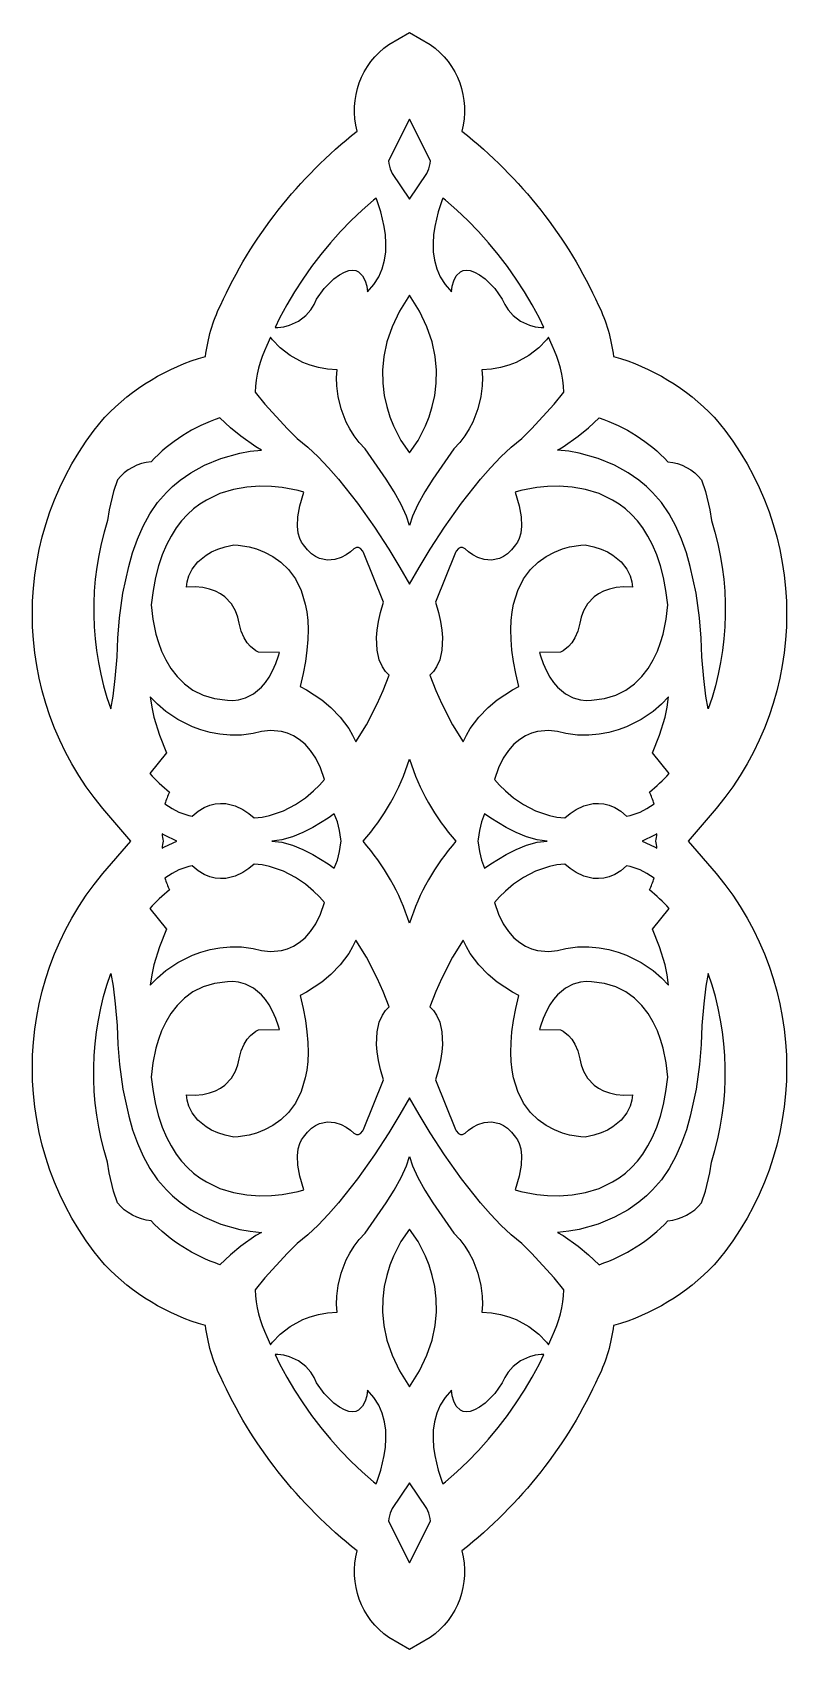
# Model space of a CAD drawing. Extents: x -196 to 196, y -421 to 421.
import ezdxf

# ---------------------------------------------------------------- set-up
doc = ezdxf.new("R2010")
doc.units = 0
doc.header["$MEASUREMENT"] = 0
doc.layers.add('LAYER_1', color=18, linetype='CONTINUOUS')
doc.layers.add('LAYER_2', color=150, linetype='CONTINUOUS')

msp = doc.modelspace()

# ---------------------------------------------------------------- linework, layer by layer
at = {"layer": 'LAYER_1'}
for points in [[(9.05, 347.49), (10.05, 350), (10.77, 352.7), (10.96, 354.13), (0, 375.74), (-10.97, 354.13), (-10.77, 352.7), (-10.06, 350), (-9.06, 347.49), (0, 334.17)], [(-68.53, 267.34), (-65.36, 267.73), (-62.5, 268.46), (-57.7, 270.68), (-54.02, 273.53), (-51.36, 276.56), (-49.59, 279.29), (-48.31, 282.04), (-44.43, 287.57), (-39.4, 292.6), (-36.45, 294.73), (-33.85, 296.16), (-31.58, 296.96), (-29.62, 297.21), (-27.94, 296.99), (-26.52, 296.37), (-24.37, 294.27), (-23.01, 291.55), (-22.25, 288.83), (-21.86, 285.89), (-18.51, 289.64), (-15.98, 293.68), (-14.17, 297.94), (-13.01, 302.34), (-12.4, 306.8), (-12.28, 311.26), (-12.56, 315.65), (-13.16, 319.88), (-14.98, 327.6), (-17.08, 333.84), (-17.42, 334.61), (-18.71, 333.56), (-24.62, 328.38), (-30.34, 322.95), (-35.85, 317.28), (-41.15, 311.4), (-46.21, 305.3), (-51.02, 299.01), (-55.58, 292.53), (-59.86, 285.89), (-63.88, 279.11), (-67.61, 272.19), (-69.98, 267.34)], [(67.6, 272.19), (63.87, 279.11), (59.86, 285.89), (55.57, 292.53), (51.01, 299.01), (46.2, 305.3), (41.14, 311.4), (35.85, 317.28), (30.33, 322.95), (24.61, 328.38), (18.7, 333.56), (17.41, 334.61), (17.08, 333.84), (14.97, 327.6), (13.15, 319.88), (12.55, 315.65), (12.27, 311.26), (12.4, 306.8), (13, 302.34), (14.16, 297.94), (15.97, 293.68), (18.5, 289.64), (21.85, 285.89), (22.24, 288.83), (23, 291.55), (24.36, 294.27), (26.51, 296.37), (27.93, 296.99), (29.61, 297.21), (31.58, 296.96), (33.85, 296.16), (36.44, 294.73), (39.39, 292.6), (44.42, 287.57), (48.3, 282.04), (49.58, 279.29), (51.35, 276.56), (54.01, 273.53), (57.69, 270.68), (62.49, 268.46), (65.35, 267.73), (68.52, 267.34), (69.98, 267.34)], [(4.44, 208.55), (8.34, 216.13), (10.21, 220.87), (11.86, 226.17), (13.13, 232.01), (13.89, 238.34), (14.01, 245.11), (13.34, 252.29), (11.74, 259.83), (9.08, 267.69), (5.21, 275.84), (0, 284.22), (-5.22, 275.84), (-9.08, 267.69), (-11.75, 259.83), (-13.35, 252.29), (-14.02, 245.11), (-13.9, 238.34), (-13.14, 232.01), (-11.86, 226.17), (-10.22, 220.87), (-8.34, 216.13), (-4.45, 208.55), (0, 202.08)], [(-22.4, 60.43), (-16.86, 71.34), (-13.78, 78.37), (-10.64, 86.41), (-12.47, 88.18), (-14.13, 90.62), (-15.75, 94.29), (-16.9, 99.34), (-17.19, 105.93), (-16.88, 109.84), (-16.2, 114.2), (-15.1, 119.01), (-13.52, 124.3), (-23.87, 150.11), (-24.28, 150.92), (-25.52, 152.31), (-26.47, 152.74), (-27.63, 152.73), (-29.01, 152.08), (-30.63, 150.61), (-32.93, 149), (-35.52, 147.66), (-38.82, 146.59), (-42.63, 146.24), (-46.76, 147.08), (-48.88, 148.08), (-51.02, 149.56), (-53.13, 151.55), (-55.21, 154.13), (-56.22, 155.55), (-57.09, 157.44), (-57.87, 160.21), (-58.3, 163.94), (-58.12, 168.7), (-57.08, 174.57), (-54.92, 181.63), (-58.01, 182.46), (-66.2, 183.98), (-71.73, 184.51), (-77.94, 184.66), (-84.64, 184.21), (-91.63, 183), (-98.71, 180.83), (-105.7, 177.51), (-109.09, 175.36), (-112.38, 172.85), (-115.55, 169.96), (-118.57, 166.67), (-121.41, 162.95), (-124.06, 158.78), (-126.48, 154.13), (-128.65, 148.99), (-130.55, 143.32), (-132.16, 137.11), (-133.44, 130.33), (-134.38, 122.95), (-133.6, 115.47), (-131.98, 107.76), (-130.68, 103.4), (-128.98, 98.87), (-126.83, 94.32), (-124.18, 89.88), (-120.96, 85.69), (-117.14, 81.89), (-112.65, 78.61), (-107.44, 75.99), (-101.46, 74.16), (-94.66, 73.28), (-91.91, 73.16), (-88.92, 73.51), (-85.25, 74.56), (-81.18, 76.66), (-77.02, 80.12), (-75, 82.46), (-73.06, 85.27), (-71.24, 88.58), (-69.59, 92.45), (-68.2, 96.42), (-67.72, 98.15), (-78.64, 98.31), (-79.89, 98.93), (-82.79, 101.2), (-84.48, 103.17), (-86.1, 105.81), (-87.52, 109.19), (-88.56, 113.4), (-89.25, 116.59), (-90.5, 119.83), (-92.69, 123.48), (-96.09, 127.04), (-98.31, 128.64), (-100.93, 130.02), (-103.98, 131.13), (-107.49, 131.9), (-111.5, 132.27), (-116.02, 132.17), (-115.7, 134.99), (-114.84, 137.97), (-113.11, 141.52), (-110.21, 145.27), (-105.83, 148.86), (-102.99, 150.49), (-99.68, 151.94), (-95.84, 153.17), (-91.44, 154.13), (-89.16, 154.02), (-83.34, 153.08), (-79.55, 152.02), (-75.44, 150.42), (-71.18, 148.17), (-66.96, 145.17), (-62.97, 141.29), (-59.39, 136.42), (-56.4, 130.46), (-54.2, 123.3), (-53.45, 119.23), (-52.96, 114.82), (-52.77, 110.05), (-52.89, 104.91), (-53.34, 99.39), (-54.15, 93.47), (-55.34, 87.14), (-56.93, 80.38), (-53.61, 78.7), (-45.65, 73.5), (-40.87, 69.51), (-36.07, 64.53), (-31.62, 58.56), (-29.64, 55.18), (-27.89, 51.54)], [(29.63, 55.18), (31.61, 58.56), (36.06, 64.53), (40.86, 69.51), (45.64, 73.5), (53.6, 78.7), (56.93, 80.38), (55.33, 87.14), (54.14, 93.47), (53.33, 99.39), (52.88, 104.91), (52.76, 110.05), (52.96, 114.82), (53.44, 119.23), (54.19, 123.3), (56.39, 130.46), (59.38, 136.42), (62.96, 141.29), (66.95, 145.17), (71.17, 148.17), (75.43, 150.42), (79.55, 152.02), (83.33, 153.08), (89.16, 154.02), (91.43, 154.13), (95.83, 153.17), (99.67, 151.94), (102.99, 150.49), (105.82, 148.86), (110.2, 145.27), (113.1, 141.52), (114.83, 137.97), (115.69, 134.99), (116.01, 132.17), (111.49, 132.27), (107.48, 131.9), (103.98, 131.13), (100.93, 130.02), (98.3, 128.64), (96.08, 127.04), (92.69, 123.48), (90.49, 119.83), (89.25, 116.59), (88.55, 113.4), (87.51, 109.19), (86.09, 105.81), (84.47, 103.17), (82.79, 101.2), (79.88, 98.93), (78.63, 98.31), (67.71, 98.15), (68.19, 96.42), (69.58, 92.45), (71.23, 88.58), (73.05, 85.27), (74.99, 82.46), (77.01, 80.12), (81.17, 76.66), (85.24, 74.56), (88.91, 73.51), (91.9, 73.16), (94.65, 73.28), (101.45, 74.16), (107.43, 75.99), (112.64, 78.61), (117.13, 81.89), (120.95, 85.69), (124.17, 89.88), (126.82, 94.32), (128.97, 98.87), (130.67, 103.4), (131.97, 107.76), (133.59, 115.47), (134.37, 122.95), (133.44, 130.33), (132.15, 137.11), (130.55, 143.32), (128.64, 148.99), (126.47, 154.13), (124.05, 158.78), (121.4, 162.95), (118.56, 166.67), (115.54, 169.96), (112.37, 172.85), (109.08, 175.36), (105.69, 177.51), (98.71, 180.83), (91.62, 183), (84.63, 184.21), (77.93, 184.66), (71.72, 184.51), (66.19, 183.98), (58, 182.46), (54.91, 181.63), (57.07, 174.57), (58.11, 168.7), (58.29, 163.94), (57.86, 160.21), (57.08, 157.44), (56.21, 155.55), (55.2, 154.13), (53.12, 151.55), (51.01, 149.56), (48.87, 148.08), (46.75, 147.08), (42.62, 146.24), (38.81, 146.59), (35.51, 147.66), (32.92, 149), (30.62, 150.61), (29.01, 152.08), (27.62, 152.73), (26.46, 152.74), (25.51, 152.31), (24.27, 150.92), (23.86, 150.11), (13.51, 124.3), (15.09, 119.01), (16.19, 114.2), (16.87, 109.84), (17.18, 105.93), (16.9, 99.34), (15.74, 94.29), (14.12, 90.62), (12.46, 88.18), (10.63, 86.41), (13.77, 78.37), (16.85, 71.34), (22.39, 60.43), (27.89, 51.54)], [(-37.48, -10.05), (-36.41, -5.5), (-35.66, -0.92), (-35.59, 0), (-35.66, 0.92), (-36.41, 5.5), (-37.48, 10.05), (-39.11, 14.16), (-42.3, 11.95), (-50.34, 7.08), (-55.44, 4.48), (-60.88, 2.21), (-66.36, 0.61), (-71.6, 0), (-66.36, -0.61), (-60.88, -2.21), (-55.44, -4.48), (-50.34, -7.08), (-42.3, -11.95), (-39.11, -14.16)], [(42.3, -11.95), (50.33, -7.08), (55.43, -4.48), (60.87, -2.21), (66.35, -0.61), (71.59, 0), (66.35, 0.61), (60.87, 2.21), (55.43, 4.48), (50.33, 7.08), (42.3, 11.95), (39.1, 14.16), (37.47, 10.05), (36.4, 5.5), (35.65, 0.92), (35.58, 0), (35.65, -0.92), (36.4, -5.5), (37.47, -10.05), (39.1, -14.16)], [(-71.73, -184.51), (-66.2, -183.98), (-58.01, -182.46), (-54.92, -181.63), (-57.08, -174.57), (-58.12, -168.7), (-58.3, -163.94), (-57.87, -160.21), (-57.09, -157.44), (-56.22, -155.55), (-55.21, -154.13), (-53.13, -151.55), (-51.02, -149.56), (-48.88, -148.08), (-46.76, -147.08), (-42.63, -146.24), (-38.82, -146.59), (-35.52, -147.66), (-32.93, -149), (-30.63, -150.61), (-29.01, -152.08), (-27.63, -152.73), (-26.47, -152.74), (-25.52, -152.31), (-24.28, -150.92), (-23.87, -150.11), (-13.52, -124.3), (-15.1, -119.01), (-16.2, -114.2), (-16.88, -109.84), (-17.19, -105.93), (-16.9, -99.34), (-15.75, -94.29), (-14.13, -90.62), (-12.47, -88.18), (-10.64, -86.41), (-13.78, -78.37), (-16.86, -71.35), (-22.4, -60.43), (-27.89, -51.54), (-29.64, -55.18), (-31.62, -58.56), (-36.07, -64.54), (-40.87, -69.51), (-45.65, -73.5), (-53.61, -78.7), (-56.93, -80.38), (-55.34, -87.14), (-54.15, -93.47), (-53.34, -99.39), (-52.89, -104.91), (-52.77, -110.05), (-52.96, -114.82), (-53.45, -119.23), (-54.2, -123.3), (-56.4, -130.46), (-59.39, -136.42), (-62.97, -141.29), (-66.96, -145.17), (-71.18, -148.17), (-75.44, -150.42), (-79.55, -152.02), (-83.34, -153.08), (-89.16, -154.02), (-91.44, -154.13), (-95.84, -153.17), (-99.68, -151.94), (-102.99, -150.49), (-105.83, -148.86), (-110.21, -145.27), (-113.11, -141.52), (-114.84, -137.97), (-115.7, -134.99), (-116.02, -132.17), (-111.5, -132.27), (-107.49, -131.9), (-103.98, -131.13), (-100.93, -130.02), (-98.31, -128.64), (-96.09, -127.04), (-92.69, -123.48), (-90.5, -119.83), (-89.25, -116.59), (-88.56, -113.4), (-87.52, -109.19), (-86.1, -105.81), (-84.48, -103.17), (-82.79, -101.2), (-79.89, -98.93), (-78.64, -98.31), (-67.72, -98.15), (-68.2, -96.42), (-69.59, -92.45), (-71.24, -88.58), (-73.06, -85.27), (-75, -82.46), (-77.02, -80.12), (-81.18, -76.66), (-85.25, -74.56), (-88.92, -73.51), (-91.91, -73.16), (-94.66, -73.28), (-101.46, -74.17), (-107.44, -75.99), (-112.65, -78.61), (-117.14, -81.89), (-120.96, -85.69), (-124.18, -89.88), (-126.83, -94.32), (-128.98, -98.87), (-130.68, -103.4), (-131.98, -107.77), (-133.6, -115.47), (-134.38, -122.95), (-133.44, -130.33), (-132.16, -137.11), (-130.55, -143.32), (-128.65, -148.99), (-126.48, -154.13), (-124.06, -158.78), (-121.41, -162.95), (-118.57, -166.67), (-115.55, -169.96), (-112.38, -172.85), (-109.09, -175.36), (-105.7, -177.51), (-98.71, -180.83), (-91.63, -183), (-84.64, -184.21), (-77.94, -184.66)], [(84.63, -184.21), (91.62, -183), (98.71, -180.83), (105.69, -177.51), (109.08, -175.36), (112.37, -172.85), (115.54, -169.96), (118.56, -166.67), (121.4, -162.95), (124.05, -158.78), (126.47, -154.13), (128.64, -148.99), (130.55, -143.32), (132.15, -137.11), (133.44, -130.33), (134.37, -122.95), (133.59, -115.47), (131.97, -107.77), (130.67, -103.4), (128.97, -98.87), (126.82, -94.32), (124.17, -89.88), (120.95, -85.69), (117.13, -81.89), (112.64, -78.61), (107.43, -75.99), (101.45, -74.17), (94.65, -73.28), (91.9, -73.16), (88.91, -73.51), (85.24, -74.56), (81.17, -76.66), (77.01, -80.12), (74.99, -82.46), (73.05, -85.27), (71.23, -88.58), (69.58, -92.45), (68.19, -96.42), (67.71, -98.15), (78.63, -98.31), (79.88, -98.93), (82.79, -101.2), (84.47, -103.17), (86.09, -105.81), (87.51, -109.19), (88.55, -113.4), (89.25, -116.59), (90.49, -119.83), (92.69, -123.48), (96.08, -127.04), (98.3, -128.64), (100.93, -130.02), (103.98, -131.13), (107.48, -131.9), (111.49, -132.27), (116.01, -132.17), (115.69, -134.99), (114.83, -137.97), (113.1, -141.52), (110.2, -145.27), (105.82, -148.86), (102.99, -150.49), (99.67, -151.94), (95.83, -153.17), (91.43, -154.13), (89.16, -154.02), (83.33, -153.08), (79.55, -152.02), (75.43, -150.42), (71.17, -148.17), (66.95, -145.17), (62.96, -141.29), (59.38, -136.42), (56.39, -130.46), (54.19, -123.3), (53.44, -119.23), (52.96, -114.82), (52.76, -110.05), (52.88, -104.91), (53.33, -99.39), (54.14, -93.47), (55.33, -87.14), (56.93, -80.38), (53.6, -78.7), (45.64, -73.5), (40.86, -69.51), (36.06, -64.54), (31.61, -58.56), (29.63, -55.18), (27.89, -51.54), (22.39, -60.43), (16.85, -71.35), (13.77, -78.37), (10.63, -86.41), (12.46, -88.18), (14.12, -90.62), (15.74, -94.29), (16.9, -99.34), (17.18, -105.93), (16.87, -109.84), (16.19, -114.2), (15.09, -119.01), (13.51, -124.3), (23.86, -150.11), (24.27, -150.92), (25.51, -152.31), (26.46, -152.74), (27.62, -152.73), (29.01, -152.08), (30.62, -150.61), (32.92, -149), (35.51, -147.66), (38.81, -146.59), (42.62, -146.24), (46.75, -147.08), (48.87, -148.08), (51.01, -149.56), (53.12, -151.55), (55.2, -154.13), (56.21, -155.55), (57.08, -157.44), (57.86, -160.21), (58.29, -163.94), (58.11, -168.7), (57.07, -174.57), (54.91, -181.63), (58, -182.46), (66.19, -183.98), (71.72, -184.51), (77.93, -184.66)], [(5.21, -275.84), (9.08, -267.69), (11.74, -259.83), (13.34, -252.29), (14.01, -245.11), (13.89, -238.34), (13.13, -232.01), (11.86, -226.17), (10.21, -220.87), (8.34, -216.13), (4.44, -208.55), (0, -202.08), (-4.45, -208.55), (-8.34, -216.13), (-10.22, -220.87), (-11.86, -226.17), (-13.14, -232.01), (-13.9, -238.34), (-14.02, -245.11), (-13.35, -252.29), (-11.75, -259.83), (-9.08, -267.69), (-5.22, -275.84), (0, -284.22)], [(-17.08, -333.84), (-14.98, -327.6), (-13.16, -319.88), (-12.56, -315.65), (-12.28, -311.26), (-12.4, -306.8), (-13.01, -302.34), (-14.17, -297.94), (-15.98, -293.68), (-18.51, -289.65), (-21.86, -285.89), (-22.25, -288.83), (-23.01, -291.55), (-24.37, -294.27), (-26.52, -296.37), (-27.94, -296.99), (-29.62, -297.21), (-31.58, -296.96), (-33.85, -296.16), (-36.45, -294.73), (-39.4, -292.6), (-44.43, -287.57), (-48.31, -282.04), (-49.59, -279.29), (-51.36, -276.56), (-54.02, -273.53), (-57.7, -270.68), (-62.5, -268.46), (-65.36, -267.73), (-68.53, -267.34), (-69.98, -267.34), (-67.61, -272.19), (-63.88, -279.11), (-59.86, -285.89), (-55.58, -292.53), (-51.02, -299.01), (-46.21, -305.3), (-41.15, -311.4), (-35.85, -317.29), (-30.34, -322.95), (-24.62, -328.38), (-18.71, -333.56), (-17.42, -334.61)], [(18.7, -333.56), (24.61, -328.38), (30.33, -322.95), (35.85, -317.29), (41.14, -311.4), (46.2, -305.3), (51.01, -299.01), (55.57, -292.53), (59.86, -285.89), (63.87, -279.11), (67.6, -272.19), (69.98, -267.34), (68.52, -267.34), (65.35, -267.73), (62.49, -268.46), (57.69, -270.68), (54.01, -273.53), (51.35, -276.56), (49.58, -279.29), (48.3, -282.04), (44.42, -287.57), (39.39, -292.6), (36.44, -294.73), (33.85, -296.16), (31.58, -296.96), (29.61, -297.21), (27.93, -296.99), (26.51, -296.37), (24.36, -294.27), (23, -291.55), (22.24, -288.83), (21.85, -285.89), (18.5, -289.65), (15.97, -293.68), (14.16, -297.94), (13, -302.34), (12.4, -306.8), (12.27, -311.26), (12.55, -315.65), (13.15, -319.88), (14.97, -327.6), (17.08, -333.84), (17.41, -334.61)], [(10.96, -354.14), (10.77, -352.7), (10.05, -350), (9.05, -347.49), (0, -334.17), (-9.06, -347.49), (-10.06, -350), (-10.77, -352.7), (-10.97, -354.14), (0, -375.74)]]:
    msp.add_lwpolyline(points, close=True, dxfattribs=at)
for points in [[(4.99, 142.42), (10.73, 151.85), (18.18, 163.31), (27, 175.81), (36.87, 188.35), (42.09, 194.32), (47.44, 199.93), (52.88, 205.05), (58.38, 209.55), (63.47, 214.57), (75.23, 227.4), (80.26, 233.62, 0.10402), (74.2, 258.03), (72.31, 262.29), (71.23, 260.86), (67.35, 256.81), (62.14, 252.73), (55.52, 249.12), (51.65, 247.65), (47.39, 246.48), (42.73, 245.69), (37.66, 245.33), (37.92, 241.38), (37.8, 236.96), (37.12, 231.37), (35.6, 224.95), (32.93, 218.03), (31.08, 214.49), (28.83, 210.96), (26.15, 207.48), (23, 204.09), (12.14, 188.41), (8.03, 181.82), (4.32, 175.23), (1.48, 169.18), (0, 164.19), (-1.49, 169.18), (-4.33, 175.23), (-8.04, 181.82), (-12.15, 188.41), (-23.01, 204.09), (-26.16, 207.48), (-28.84, 210.96), (-31.09, 214.49), (-32.94, 218.03), (-35.61, 224.95), (-37.13, 231.37), (-37.81, 236.96), (-37.93, 241.38), (-37.67, 245.33), (-42.74, 245.69), (-47.4, 246.48), (-51.66, 247.65), (-55.53, 249.12), (-62.15, 252.73), (-67.36, 256.81), (-71.24, 260.86), (-72.32, 262.29), (-74.2, 258.03, 0.10402), (-80.27, 233.62), (-75.24, 227.4), (-63.48, 214.57), (-58.39, 209.55), (-52.89, 205.05), (-47.45, 199.93), (-42.1, 194.32), (-36.88, 188.35), (-27.01, 175.81), (-18.18, 163.31), (-10.73, 151.85), (-5, 142.42), (0, 133.68)], [(-155.42, 68.76), (-154.27, 75.32), (-153.14, 84.54), (-152.1, 95.87), (-151.78, 105.6), (-150.9, 116.12), (-149.11, 128.94), (-146.1, 142.97), (-144.04, 150.1), (-141.54, 157.12), (-138.58, 163.89), (-135.12, 170.28), (-131.11, 176.15), (-126.51, 181.37), (-123.27, 184.54), (-119.27, 187.84), (-113.75, 191.68), (-106.73, 195.61), (-98.24, 199.19), (-88.34, 201.96), (-82.87, 202.91), (-77.05, 203.49), (-79.99, 205.18), (-87.83, 210.7), (-93.14, 215.12), (-98.66, 220.31, 0.122224), (-134.48, 197.45, 0.203365), (-151.96, 188.05), (-153.93, 182), (-156.2, 172.43), (-157.05, 166.87, 0.164764)], [(155.42, 68.76), (154.27, 75.32), (153.14, 84.54), (152.1, 95.87), (151.78, 105.6), (150.9, 116.12), (149.11, 128.94), (146.1, 142.97), (144.04, 150.1), (141.54, 157.12), (138.58, 163.89), (135.12, 170.28), (131.11, 176.15), (126.51, 181.37), (123.27, 184.54), (119.27, 187.84), (113.75, 191.68), (106.73, 195.61), (98.24, 199.19), (88.34, 201.96), (82.87, 202.91), (77.05, 203.49), (79.99, 205.18), (87.83, 210.7), (93.14, 215.12), (98.66, 220.31, -0.122224), (134.48, 197.45, -0.203365), (151.96, 188.05), (153.93, 182), (156.2, 172.43), (157.05, 166.87, -0.164764)], [(-76.69, 12.43), (-72.79, 13.23), (-65.63, 15.69), (-59.39, 18.94), (-54.13, 22.54), (-49.92, 26.09), (-46.83, 29.14), (-44.28, 32.1), (-46.36, 38.06), (-48.77, 43.04), (-51.44, 47.12), (-54.32, 50.39), (-57.34, 52.92), (-60.44, 54.81), (-63.55, 56.12), (-66.6, 56.95), (-72.29, 57.48), (-76.99, 57.04), (-81.37, 55.9), (-87.47, 55.18), (-93.25, 55.09), (-98.69, 55.55), (-103.8, 56.48), (-108.56, 57.81), (-112.95, 59.44), (-120.62, 63.32), (-126.73, 67.46), (-131.19, 71.22), (-134.85, 75.01), (-134.08, 69.72), (-132.94, 64.51), (-130.15, 55.15), (-126.52, 45.84), (-135.16, 35.08, 0.03751), (-124.82, 25.47, 0.042397), (-127.27, 19.4), (-123.54, 16.93), (-119.99, 15.08), (-114.87, 13.3), (-113, 12.99), (-109.94, 15.52), (-106.91, 17.37), (-103.94, 18.62), (-101.06, 19.34), (-98.27, 19.59), (-95.61, 19.45), (-90.75, 18.27), (-86.67, 16.37), (-83.53, 14.31), (-80.8, 11.98)], [(83.52, 14.31), (86.66, 16.37), (90.75, 18.27), (95.6, 19.45), (98.26, 19.59), (101.05, 19.34), (103.94, 18.62), (106.9, 17.37), (109.93, 15.52), (112.99, 12.99), (114.86, 13.3), (119.98, 15.08), (123.53, 16.93), (127.26, 19.4, 0.042396), (124.81, 25.47, 0.03751), (135.15, 35.08), (126.51, 45.84), (130.14, 55.15), (132.94, 64.51), (134.07, 69.72), (134.84, 75.01), (131.18, 71.22), (126.72, 67.46), (120.61, 63.32), (112.94, 59.44), (108.55, 57.81), (103.79, 56.48), (98.69, 55.55), (93.24, 55.09), (87.46, 55.18), (81.37, 55.9), (76.99, 57.04), (72.28, 57.48), (66.59, 56.95), (63.54, 56.12), (60.43, 54.81), (57.34, 52.92), (54.32, 50.39), (51.43, 47.12), (48.76, 43.04), (46.35, 38.06), (44.27, 32.1), (46.83, 29.14), (49.92, 26.09), (54.12, 22.54), (59.38, 18.94), (65.62, 15.69), (72.78, 13.23), (76.68, 12.43), (80.79, 11.98)], [(0, 42.57, 0.105485), (24.18, -0.14, 0.105485), (0, -42.85, 0.105485), (-24.18, -0.14, 0.105485)], [(-127.5, -3.1), (-121.05, 0), (-127.5, 3.1), (-128.73, 3.81, 0.024978), (-128.14, 0, 0.024976), (-128.73, -3.81)], [(128.13, 0, 0.024978), (128.72, 3.81), (127.49, 3.1), (121.04, 0), (127.49, -3.1), (128.72, -3.81, 0.024976)], [(-131.19, -71.23), (-126.73, -67.46), (-120.62, -63.32), (-112.95, -59.44), (-108.56, -57.81), (-103.8, -56.48), (-98.69, -55.55), (-93.25, -55.09), (-87.47, -55.18), (-81.37, -55.9), (-76.99, -57.04), (-72.29, -57.48), (-66.6, -56.95), (-63.55, -56.12), (-60.44, -54.81), (-57.34, -52.92), (-54.32, -50.39), (-51.44, -47.12), (-48.77, -43.04), (-46.36, -38.06), (-44.28, -32.1), (-46.83, -29.14), (-49.92, -26.09), (-54.13, -22.54), (-59.39, -18.94), (-65.63, -15.69), (-72.79, -13.23), (-76.69, -12.43), (-80.8, -11.98), (-83.53, -14.31), (-86.67, -16.37), (-90.75, -18.27), (-95.61, -19.45), (-98.27, -19.59), (-101.06, -19.34), (-103.94, -18.62), (-106.91, -17.37), (-109.94, -15.52), (-113, -12.99), (-114.87, -13.3), (-119.99, -15.08), (-123.54, -16.93), (-127.27, -19.4, 0.042399), (-124.82, -25.47, 0.037511), (-135.16, -35.08), (-126.52, -45.84), (-130.15, -55.15), (-132.94, -64.51), (-134.08, -69.72), (-134.85, -75.01)], [(134.07, -69.72), (132.94, -64.51), (130.14, -55.15), (126.51, -45.84), (135.15, -35.08, 0.037511), (124.81, -25.47, 0.042398), (127.26, -19.4), (123.53, -16.93), (119.98, -15.08), (114.86, -13.3), (112.99, -12.99), (109.93, -15.52), (106.9, -17.37), (103.94, -18.62), (101.05, -19.34), (98.26, -19.59), (95.6, -19.45), (90.75, -18.27), (86.66, -16.37), (83.52, -14.31), (80.79, -11.98), (76.68, -12.43), (72.78, -13.23), (65.62, -15.69), (59.38, -18.94), (54.12, -22.54), (49.92, -26.09), (46.83, -29.14), (44.27, -32.1), (46.35, -38.06), (48.76, -43.04), (51.43, -47.12), (54.32, -50.39), (57.34, -52.92), (60.43, -54.81), (63.54, -56.12), (66.59, -56.95), (72.28, -57.48), (76.99, -57.04), (81.37, -55.9), (87.46, -55.18), (93.24, -55.09), (98.69, -55.55), (103.79, -56.48), (108.55, -57.81), (112.94, -59.44), (120.61, -63.32), (126.72, -67.46), (131.18, -71.23), (134.84, -75.01)], [(-155.42, -69.02), (-154.27, -75.58), (-153.14, -84.8), (-152.1, -96.13), (-151.78, -105.86), (-150.9, -116.38), (-149.11, -129.2), (-146.1, -143.23), (-144.04, -150.36), (-141.54, -157.38), (-138.58, -164.15), (-135.12, -170.54), (-131.11, -176.41), (-126.51, -181.63), (-123.27, -184.8), (-119.27, -188.1), (-113.75, -191.94), (-106.73, -195.87), (-98.24, -199.45), (-88.34, -202.23), (-82.87, -203.17), (-77.05, -203.75), (-79.99, -205.44), (-87.83, -210.96), (-93.14, -215.38), (-98.66, -220.57, -0.122224), (-134.48, -197.71, -0.203365), (-151.96, -188.31), (-153.93, -182.26), (-156.2, -172.69), (-157.05, -167.13, -0.164764)], [(155.42, -69.02), (154.27, -75.58), (153.14, -84.8), (152.1, -96.13), (151.78, -105.86), (150.9, -116.38), (149.11, -129.2), (146.1, -143.23), (144.04, -150.36), (141.54, -157.38), (138.58, -164.15), (135.12, -170.54), (131.11, -176.41), (126.51, -181.63), (123.27, -184.8), (119.27, -188.1), (113.75, -191.94), (106.73, -195.87), (98.24, -199.45), (88.34, -202.23), (82.87, -203.17), (77.05, -203.75), (79.99, -205.44), (87.83, -210.96), (93.14, -215.38), (98.66, -220.57, 0.122224), (134.48, -197.71, 0.203365), (151.96, -188.31), (153.93, -182.26), (156.2, -172.69), (157.05, -167.13, 0.164764)], [(-71.24, -260.86), (-67.36, -256.81), (-62.15, -252.73), (-55.53, -249.12), (-51.66, -247.65), (-47.4, -246.48), (-42.74, -245.69), (-37.67, -245.33), (-37.93, -241.38), (-37.81, -236.96), (-37.13, -231.37), (-35.61, -224.95), (-32.94, -218.03), (-31.09, -214.49), (-28.84, -210.96), (-26.16, -207.48), (-23.01, -204.09), (-12.15, -188.41), (-8.04, -181.82), (-4.33, -175.23), (-1.49, -169.18), (0, -164.19), (1.48, -169.18), (4.32, -175.23), (8.03, -181.82), (12.14, -188.41), (23, -204.09), (26.15, -207.48), (28.83, -210.96), (31.08, -214.49), (32.93, -218.03), (35.6, -224.95), (37.12, -231.37), (37.8, -236.96), (37.92, -241.38), (37.66, -245.33), (42.73, -245.69), (47.39, -246.48), (51.65, -247.65), (55.52, -249.12), (62.14, -252.73), (67.35, -256.81), (71.23, -260.86), (72.31, -262.29), (74.2, -258.03, 0.104021), (80.26, -233.62), (75.23, -227.4), (63.47, -214.57), (58.38, -209.55), (52.88, -205.05), (47.44, -199.93), (42.09, -194.32), (36.87, -188.35), (27, -175.81), (18.18, -163.31), (10.73, -151.85), (4.99, -142.42), (0, -133.68), (-5, -142.42), (-10.73, -151.85), (-18.18, -163.31), (-27.01, -175.81), (-36.88, -188.35), (-42.1, -194.32), (-47.45, -199.93), (-52.89, -205.05), (-58.39, -209.55), (-63.48, -214.57), (-75.24, -227.4), (-80.27, -233.62, 0.104021), (-74.2, -258.03), (-72.32, -262.29)]]:
    msp.add_lwpolyline(points, format="xyb", close=True, dxfattribs=at)
at = {"layer": 'LAYER_2'}
msp.add_lwpolyline([(0, 420.99), (10.78, 414.68, -0.313455), (27.27, 369.49, -0.119933), (98.39, 278.86, -0.080753), (106.13, 252.27, -0.135257), (158.51, 220.64), (159.6, 219.4, -0.36171), (159.64, 16.99), (145.02, 0), (159.64, -16.99, -0.36171), (159.6, -219.4), (158.51, -220.64, -0.135257), (106.13, -252.27, -0.080753), (98.39, -278.86, -0.119933), (27.27, -369.49, -0.313455), (10.78, -414.68), (0, -420.99), (-10.78, -414.68, -0.313455), (-27.27, -369.49, -0.119933), (-98.39, -278.86, -0.080753), (-106.13, -252.27, -0.135257), (-158.51, -220.64), (-159.6, -219.4, -0.36171), (-159.64, -16.99), (-145.02, 0), (-159.64, 16.99, -0.36171), (-159.6, 219.4), (-158.51, 220.64, -0.135257), (-106.13, 252.27, -0.080753), (-98.39, 278.86, -0.119933), (-27.27, 369.49, -0.313455), (-10.78, 414.68)], format="xyb", close=True, dxfattribs=at)

doc.saveas('drawing.dxf')
